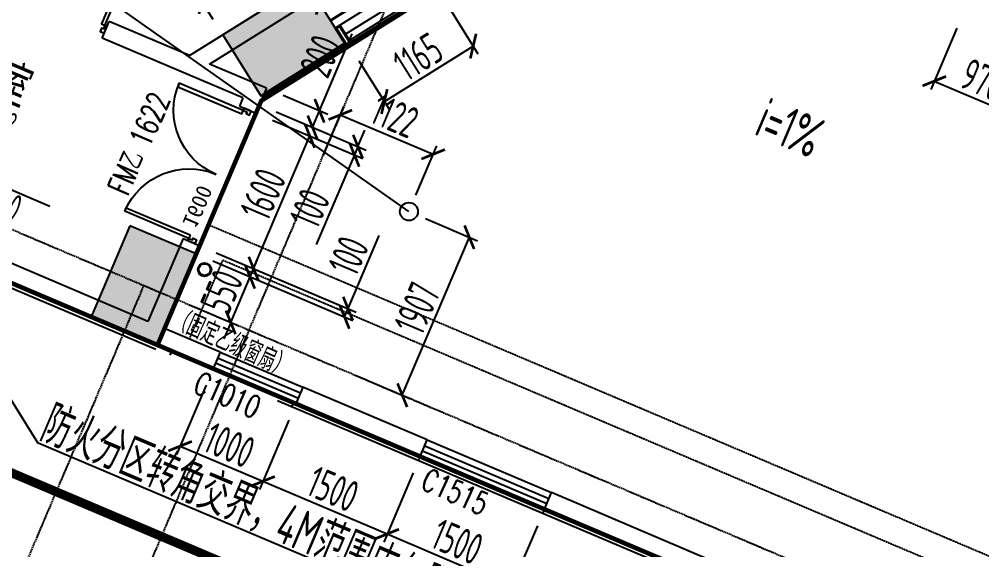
# Model space of a CAD drawing. Extents: x 11778731 to 12007717, y -6694179 to -6314888.
# Drawn here: x 11924109 to 11934805, y -6429381 to -6423484 of the extents above; entities that cross this region are included whole.
import ezdxf
from ezdxf.enums import TextEntityAlignment as Align
from ezdxf.xclip import XClip

# ---------------------------------------------------------------- set-up
doc = ezdxf.new("R2010")
doc.units = 0
doc.header["$LTSCALE"] = 10
doc.header["$MEASUREMENT"] = 0
doc.header["$XCLIPFRAME"] = 0
for name, pattern in [('A3-RG-axis-100$0$CENTER', [2, 1.25, -0.25, 0.25, -0.25]), ('A3-RI-5F$0$DASH', [0.35, 0.25, -0.1]), ('A3-RI-5F$0$DASHED2', [0.375, 0.25, -0.125]), ('A3-RM-5F$0$DASH', [0.35, 0.25, -0.1]), ('DASHED2', [0.375, 0.25, -0.125])]:
    doc.linetypes.add(name, pattern=pattern)
for name, color, linetype in [('A-CLOD', 200, 'Continuous'), ('A3-RB-5F-100$0$A-DIMS-100', 1, 'Continuous'), ('A3-RG-axis-100$0$A-GRID', 1, 'A3-RG-axis-100$0$CENTER'), ('A3-RI-5F$0$A-DETAILS', 11, 'Continuous'), ('A3-RI-5F$0$A-DOOR', 32, 'Continuous'), ('A3-RI-5F$0$A-FLOR', 2, 'Continuous'), ('A3-RI-5F$0$A-GLAZ', 140, 'Continuous'), ('A3-RI-5F$0$A-WALL', 7, 'Continuous'), ('A3-RI-5F$0$A-WALL-FINI', 95, 'Continuous'), ('A3-RM-5F$0$0P-1', 191, 'Continuous'), ('A3-RM-5F$0$0P-FE-FH-V', 141, 'Continuous'), ('A3-RS-1F$0$A-HATH-GRAY', 8, 'Continuous'), ('A3-RS-1F$0$A-WALL', 7, 'Continuous'), ('A3-SYMB-5F-100$0$A-SYMB', 4, 'Continuous'), ('A3-SYMB-5F-100$0$A-SYMB-AREA', 4, 'Continuous'), ('A3-SYMB-5F-100$0$A-SYMB-DOOR', 3, 'Continuous'), ('A3-SYMB-5F-100$0$A-SYMB-DOOR1', 3, 'Continuous'), ('A3-SYMB-5F-100$0$A-SYMB-DOOR2', 3, 'Continuous'), ('A3-SYMB-5F-100$0$A-SYMB-DOOR3', 3, 'Continuous'), ('A3-SYMB-5F-100$0$A-SYMB-NAME', 4, 'Continuous'), ('A3-SYMB-5F-100$0$A-SYMB-NAME-E', 4, 'Continuous')]:
    doc.layers.add(name, color=color, linetype=linetype)
doc.layers.add('A3-RI-5F$0$A-X-CHEK', color=6, linetype='A3-RI-5F$0$DASHED2', plot=False)
doc.styles.add('A3-RB-5F-100$0$XD2008', font='xd-hzs.shx', dxfattribs={"width": 0.7, "bigfont": 'xd-hztxt.shx'})
doc.styles.add('A3-RI-5F$0$Standard', font='')
doc.styles.add('A3-SYMB-5F-100$0$ECADI', font='hzs.shx', dxfattribs={"width": 0.7, "bigfont": 'hztxt.shx'})
doc.styles.add('A3-SYMB-5F-100$0$ECADI-TXT', font='simplex.shx', dxfattribs={"bigfont": 'hztxt.shx'})
doc.styles.add('A3-SYMB-5F-100$0$XD2008', font='hzs.shx', dxfattribs={"width": 0.7, "bigfont": 'hztxt.shx'})
doc.styles.get('A3-RI-5F$0$Standard').set_extended_font_data('SimSun')
doc.dimstyles.new('A3-RB-5F-100$0$XD100$0', dxfattribs={"dimscale": 100, "dimtxt": 3.5, "dimasz": 2, "dimexe": 1, "dimexo": 2, "dimgap": 0.5, "dimtad": 1, "dimdec": 0, "dimdsep": 46, "dimtxsty": 'A3-RB-5F-100$0$XD2008', "dimblk1": 'A3-RB-5F-100$0$_ARCHTICK', "dimblk2": 'A3-RB-5F-100$0$_ARCHTICK', "dimsah": 1, "dimcen": 2.5, "dimclrt": 4, "dimaunit": 1, "dimadec": 0, "dimazin": 0, "dimtfac": 1, "dimtdec": 0, "dimtix": 1, "dimtmove": 0, "dimatfit": 3, "dimfxl": 0, "dimtolj": 1, "dimtzin": 0, "dimarcsym": 0})

# ---------------------------------------------------------------- blocks, each defined once
blk = doc.blocks.new('A3-RI-5F$0$J-双扇门-1600')
for points in [[(-800, 0), (-773, 0), (-773, 43), (-752, 43), (-752, 85), (-800, 85)], [(-773, 0), (-773, -773), (-731, -773), (-731, 0)], [(773, 0), (773, -773), (731, -773), (731, 0)], [(800, 0), (773, 0), (773, 43), (752, 43), (752, 85), (800, 85)]]:
    blk.add_lwpolyline(points, close=True)
for centre, start, end in [((-773, 0), 270, 360), ((773, 0), 180, 270)]:
    blk.add_arc(centre, 773, start, end)
at = {"layer": 'Defpoints', "style": 'A3-RI-5F$0$Standard'}
blk.add_text('1600', height=175, dxfattribs=at).set_placement((-647, -136))
blk = doc.blocks.new('A3-RI-5F')
at = {"layer": 'A3-RI-5F$0$A-DETAILS'}
blk.add_line((11928647, -6423083), (11927735, -6423652), dxfattribs=at)
for points in [[(11927804, -6423762), (11927753, -6423794), (11927621, -6423582), (11927672, -6423550)], [(11927790, -6423759), (11927756, -6423780), (11927634, -6423585), (11927668, -6423564)]]:
    blk.add_lwpolyline(points, close=True, dxfattribs=at)
at = {"layer": 'A3-RI-5F$0$A-DOOR'}
blk.add_line((11926115, -6426001), (11926740, -6424528), dxfattribs=at)
at = {"layer": 'A3-RI-5F$0$A-FLOR', "linetype": 'A3-RI-5F$0$DASH', "const_width": 50}
for points in [[(11897637, -6393080), (11898125, -6393287), (11898323, -6393228), (11896986, -6418742), (11920412, -6428686), (11921780, -6425464), (11976706, -6448779), (11984755, -6429817), (11972559, -6424640), (11986356, -6392136)], [(11922332, -6425699), (11977075, -6448936), (11985124, -6429973), (11972927, -6424796), (11986781, -6392158)]]:
    blk.add_lwpolyline(points, dxfattribs=at)
blk.add_lwpolyline([(11925636, -6427129), (11926799, -6424390), (11928741, -6423177, -0.251872), (11934956, -6422627), (11962540, -6434347, -0.417072), (11966024, -6442980), (11965569, -6444052)], format="xyb", dxfattribs=at)
at = {"layer": 'A3-RI-5F$0$A-GLAZ'}
for p, q in [((11928689, -6423151), (11927778, -6423720)), ((11928702, -6423172), (11927791, -6423741)), ((11927740, -6423773), (11926816, -6424350)), ((11927727, -6423752), (11926833, -6424310)), ((11926341, -6427183), (11927261, -6427574)), ((11926290, -6427303), (11927211, -6427694)), ((11926314, -6427248), (11927234, -6427638)), ((11926263, -6427367), (11927183, -6427758)), ((11928642, -6428160), (11930023, -6428746)), ((11928591, -6428280), (11929972, -6428866)), ((11928615, -6428225), (11929996, -6428811)), ((11928564, -6428344), (11929945, -6428930))]:
    blk.add_line(p, q, dxfattribs=at)
at = {"layer": 'A3-RI-5F$0$A-WALL'}
for p, q in [((11926000, -6423888), (11935995, -6417642)), ((11926224, -6423983), (11931867, -6420458)), ((11925030, -6423694), (11925108, -6423510)), ((11926000, -6423888), (11925108, -6423510)), ((11926595, -6424358), (11925030, -6423694)), ((11926857, -6424252), (11926224, -6423983)), ((11926857, -6424252), (11926740, -6424528)), ((11926595, -6424358), (11926556, -6424450)), ((11926556, -6424450), (11926740, -6424528)), ((11926556, -6424450), (11926740, -6424528)), ((11925540, -6426843), (11921306, -6425046)), ((11921043, -6425152), (11926263, -6427367)), ((11925646, -6427106), (11921412, -6425308)), ((11925931, -6425923), (11925540, -6426843)), ((11925931, -6425923), (11926115, -6426001)), ((11926115, -6426001), (11925724, -6426921)), ((11926341, -6427183), (11925724, -6426921)), ((11926341, -6427183), (11926263, -6427367)), ((11927261, -6427574), (11927183, -6427758)), ((11928642, -6428160), (11927261, -6427574)), ((11928564, -6428344), (11927183, -6427758)), ((11928564, -6428344), (11928642, -6428160)), ((11929945, -6428930), (11930023, -6428746)), ((11932232, -6429684), (11930023, -6428746)), ((11932154, -6429868), (11929945, -6428930))]:
    blk.add_line(p, q, dxfattribs=at)
at = {"layer": 'A3-RI-5F$0$A-WALL-FINI'}
for p, q in [((11928634, -6422949), (11927621, -6423582)), ((11928766, -6423161), (11926799, -6424390)), ((11926673, -6424174), (11926666, -6424178)), ((11921024, -6425198), (11925626, -6427152)), ((11925802, -6427172), (11925783, -6427218)), ((11932134, -6429914), (11926980, -6427726)), ((11927156, -6427746), (11927136, -6427792)), ((11928564, -6428344), (11928544, -6428390)), ((11929945, -6428930), (11929925, -6428976))]:
    blk.add_line(p, q, dxfattribs=at)
at = {"layer": 'A3-RI-5F$0$A-X-CHEK', "const_width": 30}
blk.add_lwpolyline([(11927569, -6423498), (11934658, -6419068)], dxfattribs=at)
at = {"layer": 'A3-RI-5F$0$A-DOOR', "xscale": -1}
for p, rotation in [((11924349, -6423250), 157.0000000086003), ((11926296, -6425209), 247.000000002302)]:
    blk.add_blockref('A3-RI-5F$0$J-双扇门-1600', p, dxfattribs=dict(at, rotation=rotation))
blk = doc.blocks.new('A3-RG-axis-100')
at = {"layer": 'A3-RG-axis-100$0$A-GRID'}
for p, q in [((11932913.4, -6412211.1), (11914822.5, -6454830.7)), ((11906272, -6418284.3), (11985933, -6452098.3)), ((11925492.7, -6426442.9), (11922757.6, -6432886.5))]:
    blk.add_line(p, q, dxfattribs=at)
for radius, start, end in [(294300, 57.267208, 69.150423), (288800, 57.079997, 69.144838)]:
    blk.add_arc((11778730.7, -6694178.7), radius, start, end, dxfattribs=at)
blk = doc.blocks.new('A3-SYMB-5F-100$0$ECADI-TAG-ROOM')
at = {"layer": 'A3-SYMB-5F-100$0$A-SYMB-AREA', "style": 'A3-SYMB-5F-100$0$ECADI', "width": 0.7}
blk.add_attdef('340M2', text='', height=2.5, dxfattribs=at).set_placement((7.17, -1.75), align=Align.MIDDLE_LEFT)
at = {"layer": 'A3-SYMB-5F-100$0$A-SYMB-NAME', "style": 'A3-SYMB-5F-100$0$ECADI', "width": 0.7}
blk.add_attdef('CHINESENAME', (-5.13, 0.09), '', height=4.5, dxfattribs=at)
at = {"layer": 'A3-SYMB-5F-100$0$A-SYMB-NAME-E', "style": 'A3-SYMB-5F-100$0$ECADI', "width": 0.7}
for tag, p in [('ENGLISHHIGH', (-5.13, 8.04)), ('ENGLISHLOW', (-5.13, 4.84))]:
    blk.add_attdef(tag, p, '', height=2.5, dxfattribs=at)
blk = doc.blocks.new('A3-SYMB-5F-100$0$ECADI-TAG-DOOR')
at = {"layer": 'A3-SYMB-5F-100$0$A-SYMB-DOOR', "style": 'A3-SYMB-5F-100$0$ECADI-TXT', "width": 0.7}
for tag, p in [('门窗主编号1', (-6.41, 7.26)), ('门窗主编号2', (2.08, 7.26))]:
    blk.add_attdef(tag, p, '', height=2.5, dxfattribs=at)
at = {"layer": 'A3-SYMB-5F-100$0$A-SYMB-DOOR', "style": 'A3-SYMB-5F-100$0$ECADI-TXT', "width": 0.7, "flags": 1}
for tag, p in [('洞口尺寸(宽X高)', (-6.42, 1.62)), ('备注', (-6.39, -1.21))]:
    blk.add_attdef(tag, p, '', height=2.5, dxfattribs=at)
at = {"layer": 'A3-SYMB-5F-100$0$A-SYMB-DOOR1', "style": 'A3-SYMB-5F-100$0$ECADI-TXT', "width": 0.7}
blk.add_attdef('门窗辅编号1', (-6.41, 4.41), '', height=2.5, dxfattribs=at)
at = {"layer": 'A3-SYMB-5F-100$0$A-SYMB-DOOR2', "style": 'A3-SYMB-5F-100$0$ECADI-TXT', "width": 0.7}
blk.add_attdef('门窗辅编号2', (-2.86, 4.41), '', height=2.5, dxfattribs=at)
at = {"layer": 'A3-SYMB-5F-100$0$A-SYMB-DOOR3', "style": 'A3-SYMB-5F-100$0$ECADI-TXT', "width": 0.7}
blk.add_attdef('门窗辅编号3', (2.32, 4.41), '', height=2.5, dxfattribs=at)
blk = doc.blocks.new('A3-SYMB-5F-100$0$ECADI-TAG-HGHT（国标）')
at = {"layer": '', "color": 1}
blk.add_line((-2.12, 2.12), (11.77, 2.12), dxfattribs=at)
at = {"color": 1, "const_width": 0.5}
blk.add_lwpolyline([(-2.12, 2.12), (0, 0), (2.12, 2.12)], dxfattribs=at)
at = {"color": 1}
blk.add_point((-1.48, 4.6), dxfattribs=at)
at = {"style": 'A3-SYMB-5F-100$0$XD2008', "width": 0.7}
blk.add_attdef('FL', text='', height=3, dxfattribs=at).set_placement((-2.69, 2.97), align=Align.RIGHT)
for tag, p in [('F.F.L.', (2.28, 2.97)), ('T.O.S.', (2.28, -1.1))]:
    blk.add_attdef(tag, p, '', height=3, dxfattribs=at)
blk = doc.blocks.new('A3-SYMB-5F-100')
at = {"layer": 'A3-SYMB-5F-100$0$A-SYMB'}
blk.add_lwpolyline([(11932607, -6424941, 0, 0, 0), (11931918, -6426566, 80, 0, 0), (11931800, -6426842, 0, 0, 0)], format="xyseb", dxfattribs=at)
blk.add_lwpolyline([(11922963, -6426021), (11924311, -6428188), (11931398, -6431196)], dxfattribs=at)
ref = blk.add_blockref('A3-SYMB-5F-100$0$ECADI-TAG-ROOM', (11924008, -6424453), dxfattribs=dict(at, xscale=99.99999999989046, yscale=100.0000000001164, rotation=337))
ref.add_attrib('CHINESENAME', '前室', (11923540, -6424245), dxfattribs={"height": 450, "rotation": 337, "style": 'A3-SYMB-5F-100$0$ECADI', "width": 0.7})
ref.add_attrib('340M2', '11.3M2', dxfattribs={"height": 250, "rotation": 337, "style": 'A3-SYMB-5F-100$0$ECADI', "width": 0.7}).set_placement((11923557, -6424451), align=Align.MIDDLE_LEFT)
ref = blk.add_blockref('A3-SYMB-5F-100$0$ECADI-TAG-ROOM', (11932728, -6424969), dxfattribs=dict(at, xscale=99.99999999989046, yscale=100.0000000001164, rotation=337))
ref.add_attrib('CHINESENAME', 'i=1%', (11932260, -6424760), dxfattribs={"height": 450, "rotation": 337, "style": 'A3-SYMB-5F-100$0$ECADI', "width": 0.7})
ref = blk.add_blockref('A3-SYMB-5F-100$0$ECADI-TAG-HGHT（国标）', (11923282, -6425296), dxfattribs=dict(at, xscale=99.99999999999999, yscale=99.99999999999999, zscale=99.99999999999997, rotation=337))
ref.add_attrib('F.F.L.', '18.950', (11923247, -6424959), dxfattribs={"layer": '0', "height": 300, "rotation": 337, "style": 'A3-SYMB-5F-100$0$XD2008', "width": 0.7})
ref.add_attrib('T.O.S.', '18.900', (11923449, -6425487), dxfattribs={"layer": '0', "height": 300, "rotation": 337, "style": 'A3-SYMB-5F-100$0$XD2008', "width": 0.7})
ref = blk.add_blockref('A3-SYMB-5F-100$0$ECADI-TAG-ROOM', (11925512, -6428655), dxfattribs=dict(at, xscale=99.99999999989049, yscale=100.0000000001164, rotation=336.9999999998162))
ref.add_attrib('CHINESENAME', '防火分区转角交界，4M范围内仅限设固定乙级防火窗扇', (11924311, -6428159), dxfattribs={"height": 450, "rotation": 337, "style": 'A3-SYMB-5F-100$0$ECADI', "width": 0.7})
at = {"layer": 'A3-SYMB-5F-100$0$A-SYMB-DOOR'}
ref = blk.add_blockref('A3-SYMB-5F-100$0$ECADI-TAG-DOOR', (11926269, -6425092, -333), dxfattribs=dict(at, xscale=99.99999999997299, yscale=100.0000000000001, zscale=100, rotation=66.3725848351904))
ref.add_attrib('门窗主编号1', 'FM乙', dxfattribs={"height": 250, "rotation": 66.3726, "style": 'A3-SYMB-5F-100$0$ECADI-TXT', "width": 0.7}).set_placement((11925510, -6425011, -333), align=Align.RIGHT)
ref.add_attrib('门窗主编号2', '1622', (11925553, -6424922), dxfattribs={"height": 250, "rotation": 66.3726, "style": 'A3-SYMB-5F-100$0$ECADI-TXT', "width": 0.7})
ref = blk.add_blockref('A3-SYMB-5F-100$0$ECADI-TAG-DOOR', (11926974, -6428237, -333), dxfattribs=dict(at, xscale=99.99999999997296, yscale=100, zscale=100, rotation=335.9912224375169))
ref.add_attrib('门窗主编号1', '（固定乙级窗扇）', dxfattribs={"height": 250, "rotation": 335.9912, "style": 'A3-SYMB-5F-100$0$ECADI-TXT', "width": 0.7}).set_placement((11927060, -6427478, -333), align=Align.RIGHT)
ref = blk.add_blockref('A3-SYMB-5F-100$0$ECADI-TAG-DOOR', (11926631, -6428689, -333), dxfattribs=dict(at, xscale=99.99999999997296, yscale=100, zscale=100, rotation=335.9912224375169))
ref.add_attrib('门窗主编号1', 'C1010', dxfattribs={"height": 250, "rotation": 335.9912, "style": 'A3-SYMB-5F-100$0$ECADI-TXT', "width": 0.7}).set_placement((11926718, -6427930, -333), align=Align.RIGHT)
ref = blk.add_blockref('A3-SYMB-5F-100$0$ECADI-TAG-DOOR', (11929163, -6429763, -333), dxfattribs=dict(at, xscale=99.99999999997296, yscale=100, zscale=100, rotation=335.9912224375169))
ref.add_attrib('门窗主编号1', 'C1515', dxfattribs={"height": 250, "rotation": 335.9912, "style": 'A3-SYMB-5F-100$0$ECADI-TXT', "width": 0.7}).set_placement((11929249, -6429004, -333), align=Align.RIGHT)
blk = doc.blocks.new('A3-RS-1F')
at = {"layer": 'A3-RS-1F$0$A-HATH-GRAY'}
for points in [[(11926370, -6423656), (11926794, -6424335), (11927727, -6423752), (11927303, -6423073)], [(11925339, -6425780), (11924910, -6426793), (11925646, -6427105), (11926076, -6426093)]]:
    blk.add_hatch(color=256, dxfattribs=at).paths.add_polyline_path(points)
at = {"layer": 'A3-RS-1F$0$A-WALL'}
blk.add_lwpolyline([(11925339, -6425780), (11924910, -6426793), (11925646, -6427105), (11926076, -6426093)], close=True, dxfattribs=at)
blk.add_3dface([(11926370, -6423656), (11926794, -6424335), (11927727, -6423752), (11927303, -6423073)], dxfattribs=at)
blk = doc.blocks.new('A3-RB-5F-100$0$_ARCHTICK')
at = {"color": 0, "linetype": 'ByBlock', "const_width": 0.15}
blk.add_lwpolyline([(-0.5, -0.5), (0.5, 0.5)], dxfattribs=at)
blk = doc.blocks.new('*D439')
at = {"layer": 'A3-RB-5F-100$0$A-DIMS-100', "color": 0, "lineweight": -2}
for p, q in [((11926917, -6423079), (11926739, -6422794)), ((11926792, -6422879), (11926139, -6423287)), ((11926264, -6423487), (11926086, -6423202))]:
    blk.add_line(p, q, dxfattribs=at)
at = {"layer": 'Defpoints', "color": 0}
for p in [(11927023, -6423248), (11926139, -6423287), (11926370, -6423656)]:
    blk.add_point(p, dxfattribs=at)
at = {"layer": 'A3-RB-5F-100$0$A-DIMS-100', "color": 0, "lineweight": -2, "xscale": 200, "yscale": 200, "zscale": 200}
for p, rotation in [((11926792, -6422879), 31.99999999994817), ((11926139, -6423287), 211.9999999999482)]:
    blk.add_blockref('A3-RB-5F-100$0$_ARCHTICK', p, dxfattribs=dict(at, rotation=rotation))
at = {"layer": 'A3-RB-5F-100$0$A-DIMS-100', "color": 4, "insert": (11926347, -6422892), "char_height": 350, "attachment_point": 5, "rotation": 32, "style": 'A3-RB-5F-100$0$XD2008'}
blk.add_mtext('\\A1;770', dxfattribs=at)
blk = doc.blocks.new('*D441')
at = {"layer": 'A3-RB-5F-100$0$A-DIMS-100', "color": 0, "lineweight": -2}
for p, q in [((11923714, -6422700), (11923830, -6422427)), ((11923791, -6422519), (11925263, -6423144)), ((11925186, -6423325), (11925302, -6423052))]:
    blk.add_line(p, q, dxfattribs=at)
at = {"layer": 'Defpoints', "color": 0}
for p in [(11923635, -6422884), (11925263, -6423144), (11925108, -6423510)]:
    blk.add_point(p, dxfattribs=at)
at = {"layer": 'A3-RB-5F-100$0$A-DIMS-100', "color": 0, "lineweight": -2, "xscale": 200, "yscale": 200, "zscale": 200}
for p, rotation in [((11923791, -6422519), 156.9999999998409), ((11925263, -6423144), 336.9999999998409)]:
    blk.add_blockref('A3-RB-5F-100$0$_ARCHTICK', p, dxfattribs=dict(at, rotation=rotation))
at = {"layer": 'A3-RB-5F-100$0$A-DIMS-100', "color": 4, "insert": (11924615, -6422625), "char_height": 350, "attachment_point": 5, "rotation": 337, "style": 'A3-RB-5F-100$0$XD2008'}
blk.add_mtext('\\A1;1600', dxfattribs=at)
blk = doc.blocks.new('*D445')
at = {"layer": 'A3-RB-5F-100$0$A-DIMS-100', "color": 0, "lineweight": -2}
for p in [(11921402, -6420664), (11928439, -6425622)]:
    blk.add_line(p, (11922717, -6421590), dxfattribs=at)
at = {"layer": 'Defpoints', "color": 0}
for p in [(11922717, -6421590), (11928439, -6425622)]:
    blk.add_point(p, dxfattribs=at)
at = {"layer": 'A3-RB-5F-100$0$A-DIMS-100', "color": 0, "lineweight": -2, "xscale": 200, "yscale": 200, "zscale": 200, "rotation": 324.830999471613}
blk.add_blockref('A3-RB-5F-100$0$_ARCHTICK', (11922717, -6421590), dxfattribs=at)
at = {"layer": 'A3-RB-5F-100$0$A-DIMS-100', "color": 4, "insert": (11922026, -6420828), "char_height": 350, "attachment_point": 5, "rotation": 324.831, "style": 'A3-RB-5F-100$0$XD2008'}
blk.add_mtext('\\A1;R7000', dxfattribs=at)
blk = doc.blocks.new('*D447')
at = {"layer": 'A3-RB-5F-100$0$A-DIMS-100', "color": 0, "lineweight": -2}
for p, q in [((11928623, -6425700), (11929203, -6425946)), ((11928366, -6427663), (11929111, -6425907)), ((11927878, -6427456), (11928458, -6427702))]:
    blk.add_line(p, q, dxfattribs=at)
at = {"layer": 'Defpoints', "color": 0}
for p in [(11928439, -6425622), (11929111, -6425907), (11927694, -6427377)]:
    blk.add_point(p, dxfattribs=at)
at = {"layer": 'A3-RB-5F-100$0$A-DIMS-100', "color": 0, "lineweight": -2, "xscale": 200, "yscale": 200, "zscale": 200}
for p, rotation in [((11929111, -6425907), 66.99999999984617), ((11928366, -6427663), 246.9999999998462)]:
    blk.add_blockref('A3-RB-5F-100$0$_ARCHTICK', p, dxfattribs=dict(at, rotation=rotation))
at = {"layer": 'A3-RB-5F-100$0$A-DIMS-100', "color": 4, "insert": (11928531, -6426697), "char_height": 350, "attachment_point": 5, "rotation": 67, "style": 'A3-RB-5F-100$0$XD2008'}
blk.add_mtext('\\A1;1907', dxfattribs=at)
blk = doc.blocks.new('*D448')
at = {"layer": 'A3-RB-5F-100$0$A-DIMS-100', "color": 0, "lineweight": -2}
for p, q in [((11927485, -6425000), (11927716, -6424455)), ((11927677, -6424547), (11928709, -6424985)), ((11928517, -6425438), (11928748, -6424893))]:
    blk.add_line(p, q, dxfattribs=at)
at = {"layer": 'Defpoints', "color": 0}
for p in [(11928709, -6424985), (11927407, -6425184), (11928439, -6425622)]:
    blk.add_point(p, dxfattribs=at)
at = {"layer": 'A3-RB-5F-100$0$A-DIMS-100', "color": 0, "lineweight": -2, "xscale": 200, "yscale": 200, "zscale": 200}
for p, rotation in [((11927677, -6424547), 156.9999981292177), ((11928709, -6424985), 336.9999981292177)]:
    blk.add_blockref('A3-RB-5F-100$0$_ARCHTICK', p, dxfattribs=dict(at, rotation=rotation))
at = {"layer": 'A3-RB-5F-100$0$A-DIMS-100', "color": 4, "insert": (11928281, -6424559), "char_height": 350, "attachment_point": 5, "rotation": 337, "style": 'A3-RB-5F-100$0$XD2008'}
blk.add_mtext('\\A1;1122', dxfattribs=at)
blk = doc.blocks.new('*D459')
at = {"layer": 'A3-RB-5F-100$0$A-DIMS-100', "color": 0, "lineweight": -2}
for p, q in [((11926674, -6426347), (11926752, -6426163)), ((11926260, -6426171), (11926766, -6426386)), ((11926459, -6426853), (11926674, -6426347)), ((11926045, -6426677), (11926551, -6426892)), ((11926459, -6426853), (11926381, -6427037))]:
    blk.add_line(p, q, dxfattribs=at)
at = {"layer": 'Defpoints', "color": 0}
for p in [(11926076, -6426093), (11926674, -6426347), (11925861, -6426599)]:
    blk.add_point(p, dxfattribs=at)
at = {"layer": 'A3-RB-5F-100$0$A-DIMS-100', "color": 0, "lineweight": -2, "xscale": 200, "yscale": 200, "zscale": 200}
for p, rotation in [((11926674, -6426347), 246.9999999998659), ((11926459, -6426853), 66.99999999986595)]:
    blk.add_blockref('A3-RB-5F-100$0$_ARCHTICK', p, dxfattribs=dict(at, rotation=rotation))
at = {"layer": 'A3-RB-5F-100$0$A-DIMS-100', "color": 4, "insert": (11926359, -6426512), "char_height": 350, "attachment_point": 5, "rotation": 67, "style": 'A3-RB-5F-100$0$XD2008'}
blk.add_mtext('\\A1;550', dxfattribs=at)
blk = doc.blocks.new('*D460')
at = {"layer": 'A3-RB-5F-100$0$A-DIMS-100', "color": 0, "lineweight": -2}
for p, q in [((11927763, -6426700), (11928108, -6425887)), ((11926299, -6426079), (11927855, -6426740)), ((11926260, -6426171), (11927816, -6426832)), ((11927724, -6426793), (11927763, -6426700))]:
    blk.add_line(p, q, dxfattribs=at)
at = {"layer": 'Defpoints', "color": 0}
for p in [(11926115, -6426001), (11926076, -6426093), (11927763, -6426700)]:
    blk.add_point(p, dxfattribs=at)
at = {"layer": 'A3-RB-5F-100$0$A-DIMS-100', "color": 0, "lineweight": -2, "xscale": 200, "yscale": 200, "zscale": 200}
for p, rotation in [((11927763, -6426700), 67.00000000013385), ((11927724, -6426793), 247.0000000001339)]:
    blk.add_blockref('A3-RB-5F-100$0$_ARCHTICK', p, dxfattribs=dict(at, rotation=rotation))
at = {"layer": 'A3-RB-5F-100$0$A-DIMS-100', "color": 4, "insert": (11927768, -6426114), "char_height": 350, "attachment_point": 5, "rotation": 67, "style": 'A3-RB-5F-100$0$XD2008'}
blk.add_mtext('\\A1;100', dxfattribs=at)
blk = doc.blocks.new('*D461')
at = {"layer": 'A3-RB-5F-100$0$A-DIMS-100', "color": 0, "lineweight": -2}
for p, q in [((11926924, -6424606), (11927430, -6424821)), ((11926713, -6426255), (11927338, -6424782)), ((11926299, -6426079), (11926805, -6426294))]:
    blk.add_line(p, q, dxfattribs=at)
at = {"layer": 'Defpoints', "color": 0}
for p in [(11926740, -6424528), (11927338, -6424782), (11926115, -6426001)]:
    blk.add_point(p, dxfattribs=at)
at = {"layer": 'A3-RB-5F-100$0$A-DIMS-100', "color": 0, "lineweight": -2, "xscale": 200, "yscale": 200, "zscale": 200}
for p, rotation in [((11927338, -6424782), 66.99999999985855), ((11926713, -6426255), 246.9999999998585)]:
    blk.add_blockref('A3-RB-5F-100$0$_ARCHTICK', p, dxfattribs=dict(at, rotation=rotation))
at = {"layer": 'A3-RB-5F-100$0$A-DIMS-100', "color": 4, "insert": (11926818, -6425430), "char_height": 350, "attachment_point": 5, "rotation": 67, "style": 'A3-RB-5F-100$0$XD2008'}
blk.add_mtext('\\A1;1600', dxfattribs=at)
blk = doc.blocks.new('*D462')
at = {"layer": 'A3-RB-5F-100$0$A-DIMS-100', "color": 0, "lineweight": -2}
for p, q in [((11926963, -6424514), (11927965, -6424939)), ((11926924, -6424606), (11927926, -6425031)), ((11927873, -6424900), (11927951, -6424716)), ((11927834, -6424992), (11927410, -6425989)), ((11927873, -6424900), (11927834, -6424992))]:
    blk.add_line(p, q, dxfattribs=at)
at = {"layer": 'Defpoints', "color": 0}
for p in [(11926779, -6424436), (11926740, -6424528), (11927873, -6424900)]:
    blk.add_point(p, dxfattribs=at)
at = {"layer": 'A3-RB-5F-100$0$A-DIMS-100', "color": 0, "lineweight": -2, "xscale": 200, "yscale": 200, "zscale": 200}
for p, rotation in [((11927873, -6424900), 247.0000000001226), ((11927834, -6424992), 67.00000000012255)]:
    blk.add_blockref('A3-RB-5F-100$0$_ARCHTICK', p, dxfattribs=dict(at, rotation=rotation))
at = {"layer": 'A3-RB-5F-100$0$A-DIMS-100', "color": 4, "insert": (11927337, -6425587), "char_height": 350, "attachment_point": 5, "rotation": 67, "style": 'A3-RB-5F-100$0$XD2008'}
blk.add_mtext('\\A1;100', dxfattribs=at)
blk = doc.blocks.new('*D463')
at = {"layer": 'A3-RB-5F-100$0$A-DIMS-100', "color": 0, "lineweight": -2}
for p, q in [((11927446, -6424502), (11927809, -6423646)), ((11927041, -6424330), (11927538, -6424541)), ((11926963, -6424514), (11927460, -6424725)), ((11927368, -6424686), (11927446, -6424502))]:
    blk.add_line(p, q, dxfattribs=at)
at = {"layer": 'Defpoints', "color": 0}
for p in [(11926857, -6424252), (11926779, -6424436), (11927446, -6424502)]:
    blk.add_point(p, dxfattribs=at)
at = {"layer": 'A3-RB-5F-100$0$A-DIMS-100', "color": 0, "lineweight": -2, "xscale": 200, "yscale": 200, "zscale": 200}
for p, rotation in [((11927446, -6424502), 66.99999999974128), ((11927368, -6424686), 246.9999999997413)]:
    blk.add_blockref('A3-RB-5F-100$0$_ARCHTICK', p, dxfattribs=dict(at, rotation=rotation))
at = {"layer": 'A3-RB-5F-100$0$A-DIMS-100', "color": 4, "insert": (11927460, -6423894), "char_height": 350, "attachment_point": 5, "rotation": 67, "style": 'A3-RB-5F-100$0$XD2008'}
blk.add_mtext('\\A1;200', dxfattribs=at)
blk = doc.blocks.new('*D609')
at = {"layer": 'A3-RB-5F-100$0$A-DIMS-100', "color": 0, "lineweight": -2}
for p, q in [((11934528, -6423584), (11934239, -6424264)), ((11935421, -6423963), (11935132, -6424643)), ((11934278, -6424172), (11935171, -6424551))]:
    blk.add_line(p, q, dxfattribs=at)
at = {"layer": 'Defpoints', "color": 0}
for p in [(11934606, -6423400), (11935499, -6423779), (11935171, -6424551)]:
    blk.add_point(p, dxfattribs=at)
at = {"layer": 'A3-RB-5F-100$0$A-DIMS-100', "color": 0, "lineweight": -2, "xscale": 200, "yscale": 200, "zscale": 200}
for p, rotation in [((11934278, -6424172), 157.0000042172073), ((11935171, -6424551), 337.0000042172073)]:
    blk.add_blockref('A3-RB-5F-100$0$_ARCHTICK', p, dxfattribs=dict(at, rotation=rotation))
at = {"layer": 'A3-RB-5F-100$0$A-DIMS-100', "color": 4, "insert": (11934813, -6424155), "char_height": 350, "attachment_point": 5, "rotation": 337, "style": 'A3-RB-5F-100$0$XD2008'}
blk.add_mtext('\\A1;970', dxfattribs=at)
blk = doc.blocks.new('*D744')
at = {"layer": 'A3-RB-5F-100$0$A-DIMS-100', "color": 0, "lineweight": -2}
for p, q in [((11926185, -6427550), (11925858, -6428321)), ((11927106, -6427941), (11926779, -6428711)), ((11925897, -6428229), (11926818, -6428619))]:
    blk.add_line(p, q, dxfattribs=at)
at = {"layer": 'Defpoints', "color": 0}
for p in [(11926263, -6427366), (11927184, -6427757), (11926818, -6428619)]:
    blk.add_point(p, dxfattribs=at)
at = {"layer": 'A3-RB-5F-100$0$A-DIMS-100', "color": 0, "lineweight": -2, "xscale": 200, "yscale": 200, "zscale": 200}
for p, rotation in [((11925897, -6428229), 156.9986581893381), ((11926818, -6428619), 336.9986581893381)]:
    blk.add_blockref('A3-RB-5F-100$0$_ARCHTICK', p, dxfattribs=dict(at, rotation=rotation))
at = {"layer": 'A3-RB-5F-100$0$A-DIMS-100', "color": 4, "insert": (11926445, -6428217), "char_height": 350, "attachment_point": 5, "rotation": 336.9987, "style": 'A3-RB-5F-100$0$XD2008'}
blk.add_mtext('\\A1;1000', dxfattribs=at)
blk = doc.blocks.new('*D745')
at = {"layer": 'A3-RB-5F-100$0$A-DIMS-100', "color": 0, "lineweight": -2}
for p, q in [((11927106, -6427941), (11926779, -6428711)), ((11926818, -6428619), (11928198, -6429205)), ((11928486, -6428527), (11928159, -6429298))]:
    blk.add_line(p, q, dxfattribs=at)
at = {"layer": 'Defpoints', "color": 0}
for p in [(11927184, -6427757), (11928564, -6428343), (11928198, -6429205)]:
    blk.add_point(p, dxfattribs=at)
at = {"layer": 'A3-RB-5F-100$0$A-DIMS-100', "color": 0, "lineweight": -2, "xscale": 200, "yscale": 200, "zscale": 200}
for p, rotation in [((11926818, -6428619), 156.998658189325), ((11928198, -6429205), 336.9986581893249)]:
    blk.add_blockref('A3-RB-5F-100$0$_ARCHTICK', p, dxfattribs=dict(at, rotation=rotation))
at = {"layer": 'A3-RB-5F-100$0$A-DIMS-100', "color": 4, "insert": (11927596, -6428705), "char_height": 350, "attachment_point": 5, "rotation": 336.9987, "style": 'A3-RB-5F-100$0$XD2008'}
blk.add_mtext('\\A1;1500', dxfattribs=at)
blk = doc.blocks.new('*D746')
at = {"layer": 'A3-RB-5F-100$0$A-DIMS-100', "color": 0, "lineweight": -2}
for p, q in [((11928486, -6428527), (11928159, -6429298)), ((11929867, -6429113), (11929540, -6429884)), ((11928198, -6429205), (11929579, -6429792))]:
    blk.add_line(p, q, dxfattribs=at)
at = {"layer": 'Defpoints', "color": 0}
for p in [(11928564, -6428343), (11929945, -6428929), (11929579, -6429792)]:
    blk.add_point(p, dxfattribs=at)
at = {"layer": 'A3-RB-5F-100$0$A-DIMS-100', "color": 0, "lineweight": -2, "xscale": 200, "yscale": 200, "zscale": 200}
for p, rotation in [((11928198, -6429205), 156.9986581893699), ((11929579, -6429792), 336.9986581893698)]:
    blk.add_blockref('A3-RB-5F-100$0$_ARCHTICK', p, dxfattribs=dict(at, rotation=rotation))
at = {"layer": 'A3-RB-5F-100$0$A-DIMS-100', "color": 4, "insert": (11928977, -6429291), "char_height": 350, "attachment_point": 5, "rotation": 336.9987, "style": 'A3-RB-5F-100$0$XD2008'}
blk.add_mtext('\\A1;1500', dxfattribs=at)
blk = doc.blocks.new('*D747')
at = {"layer": 'A3-RB-5F-100$0$A-DIMS-100', "color": 0, "lineweight": -2}
for p, q in [((11929867, -6429113), (11929540, -6429884)), ((11929579, -6429792), (11931788, -6430729)), ((11932076, -6430051), (11931749, -6430821))]:
    blk.add_line(p, q, dxfattribs=at)
at = {"layer": 'Defpoints', "color": 0}
for p in [(11929945, -6428929), (11932154, -6429867), (11931788, -6430729)]:
    blk.add_point(p, dxfattribs=at)
at = {"layer": 'A3-RB-5F-100$0$A-DIMS-100', "color": 0, "lineweight": -2, "xscale": 200, "yscale": 200, "zscale": 200}
for p, rotation in [((11929579, -6429792), 156.9986581893295), ((11931788, -6430729), 336.9986581893294)]:
    blk.add_blockref('A3-RB-5F-100$0$_ARCHTICK', p, dxfattribs=dict(at, rotation=rotation))
at = {"layer": 'A3-RB-5F-100$0$A-DIMS-100', "color": 4, "insert": (11930772, -6430053), "char_height": 350, "attachment_point": 5, "rotation": 336.9987, "style": 'A3-RB-5F-100$0$XD2008'}
blk.add_mtext('\\A1;2400', dxfattribs=at)
blk = doc.blocks.new('*D799')
at = {"layer": 'A3-RB-5F-100$0$A-DIMS-100', "color": 0, "lineweight": -2}
for p, q in [((11928872, -6423331), (11929207, -6423867)), ((11928167, -6424399), (11929154, -6423783)), ((11927884, -6423948), (11928219, -6424484))]:
    blk.add_line(p, q, dxfattribs=at)
at = {"layer": 'Defpoints', "color": 0}
for p in [(11928766, -6423161), (11927779, -6423778), (11929154, -6423783)]:
    blk.add_point(p, dxfattribs=at)
at = {"layer": 'A3-RB-5F-100$0$A-DIMS-100', "color": 0, "lineweight": -2, "xscale": 200, "yscale": 200, "zscale": 200}
for p, rotation in [((11929154, -6423783), 31.98121569700593), ((11928167, -6424399), 211.9812156970059)]:
    blk.add_blockref('A3-RB-5F-100$0$_ARCHTICK', p, dxfattribs=dict(at, rotation=rotation))
at = {"layer": 'A3-RB-5F-100$0$A-DIMS-100', "color": 4, "insert": (11928541, -6423900), "char_height": 350, "attachment_point": 5, "rotation": 31.9812, "style": 'A3-RB-5F-100$0$XD2008'}
blk.add_mtext('\\A1;1165', dxfattribs=at)
blk = doc.blocks.new('*D801')
at = {"layer": 'A3-RB-5F-100$0$A-DIMS-100', "color": 0, "lineweight": -2}
for p, q in [((11928524, -6422782), (11928399, -6422581)), ((11927442, -6423296), (11928452, -6422666)), ((11927515, -6423412), (11927389, -6423211))]:
    blk.add_line(p, q, dxfattribs=at)
at = {"layer": 'Defpoints', "color": 0}
for p in [(11928452, -6422666), (11928630, -6422952), (11927621, -6423582)]:
    blk.add_point(p, dxfattribs=at)
at = {"layer": 'A3-RB-5F-100$0$A-DIMS-100', "color": 0, "lineweight": -2, "xscale": 200, "yscale": 200, "zscale": 200}
for p, rotation in [((11928452, -6422666), 31.97877990007125), ((11927442, -6423296), 211.9787799000713)]:
    blk.add_blockref('A3-RB-5F-100$0$_ARCHTICK', p, dxfattribs=dict(at, rotation=rotation))
at = {"layer": 'A3-RB-5F-100$0$A-DIMS-100', "color": 4, "insert": (11927828, -6422790), "char_height": 350, "attachment_point": 5, "rotation": 31.9788, "style": 'A3-RB-5F-100$0$XD2008'}
blk.add_mtext('\\A1;1190', dxfattribs=at)
blk = doc.blocks.new('A3-RM-5F$0$DFA')
at = {"layer": 'A3-RM-5F$0$0P-FE-FH-V'}
for radius in [75, 65]:
    blk.add_circle((0, 0), radius, dxfattribs=at)
blk = doc.blocks.new('A3-RM-5F')
at = {"layer": 'A3-RM-5F$0$0P-1', "linetype": 'A3-RM-5F$0$DASH'}
for p, q in [((11925724, -6426921), (11926213, -6425771)), ((11966135, -6442717), (11926213, -6425771)), ((11926000, -6427039), (11926371, -6426164)), ((11965742, -6442876), (11926371, -6426164))]:
    blk.add_line(p, q, dxfattribs=at)
at = {"layer": 'A3-RM-5F$0$0P-FE-FH-V'}
blk.add_blockref('A3-RM-5F$0$DFA', (11926169, -6426267), dxfattribs=at)
blk = doc.blocks.new('A3-RB-5F-100')
at = {"layer": 'A3-RB-5F-100$0$A-DIMS-100'}
blk.add_circle((11928439.1, -6425622.3), 100, dxfattribs=at)
dim = blk.add_radius_dim(center=(11928439.1, -6425622.3), mpoint=(11922716.9, -6421590.3), dimstyle='A3-RB-5F-100$0$XD100$0', dxfattribs=at)
dim.commit()
dim.dimension.update_dxf_attribs({"geometry": '*D445', "text_midpoint": (11922025.6, -6420828)})
dim = blk.add_linear_dim(base=(11925263.3, -6423144.3), p1=(11923635.5, -6422884.4), p2=(11925108.3, -6423509.6), angle=337, text='1600', dimstyle='A3-RB-5F-100$0$XD100$0', dxfattribs=at)
dim.commit()
dim.dimension.update_dxf_attribs({"geometry": '*D441', "text_midpoint": (11924526.9, -6422831.8), "dimtype": 129})
for p1, p2, distance, picture, middle in [((11927620.7, -6423581.9), (11928629.8, -6422951.9), 336.7, '*D801', (11927827.8, -6422790.4)), ((11927778.6, -6423778.1), (11928766.5, -6423161.2), -732.5, '*D799', (11928541.3, -6423900.1)), ((11934606.1, -6423400.1), (11935499, -6423779.1), -839, '*D609', (11934812.7, -6424154.8)), ((11927406.7, -6425184.1), (11928439.1, -6425622.3), 691.8, '*D448', (11928281.1, -6424559.3)), ((11926114.8, -6426000.9), (11926740, -6424528.1), -649.5, '*D461', (11926818.2, -6425430.4)), ((11927694.1, -6427377.4), (11928439.1, -6425622.3), -729.8, '*D447', (11928531.2, -6426697)), ((11925860.8, -6426599.2), (11926075.7, -6426092.9), -649.5, '*D459', (11926359.1, -6426511.9)), ((11926263.2, -6427366.2), (11927183.7, -6427756.9), -936.9, '*D744', (11926445.3, -6428216.8)), ((11927183.7, -6427756.9), (11928564.5, -6428343), -936.9, '*D745', (11927595.9, -6428705.3)), ((11928564.5, -6428343), (11929945.2, -6428929.2), -936.9, '*D746', (11928976.7, -6429291.4)), ((11929945.2, -6428929.2), (11932154.4, -6429867), -936.9, '*D747', (11930771.6, -6430053.4))]:
    dim = blk.add_aligned_dim(p1=p1, p2=p2, distance=distance, dimstyle='A3-RB-5F-100$0$XD100$0', dxfattribs=at)
    dim.commit()
    dim.dimension.update_dxf_attribs({"geometry": picture, "text_midpoint": middle})
dim = blk.add_linear_dim(base=(11926139.5, -6423287.3), p1=(11927023.1, -6423248.3), p2=(11926370.1, -6423656.3), angle=32, dimstyle='A3-RB-5F-100$0$XD100$0', dxfattribs=at)
dim.commit()
dim.dimension.update_dxf_attribs({"geometry": '*D439', "text_midpoint": (11926346.7, -6422892.4)})
for base, p1, p2, picture, middle in [((11927445.9, -6424501.8), (11926779, -6424436), (11926857.2, -6424251.9), '*D463', (11927666.6, -6423981.7)), ((11927872.6, -6424900.2), (11926740, -6424528.1), (11926779, -6424436), '*D462', (11927543.8, -6425675)), ((11927763, -6426700.5), (11926075.7, -6426092.9), (11926114.8, -6426000.9), '*D460', (11927974.6, -6426201.9))]:
    dim = blk.add_linear_dim(base=base, p1=p1, p2=p2, angle=67, dimstyle='A3-RB-5F-100$0$XD100$0', dxfattribs=at)
    dim.commit()
    dim.dimension.update_dxf_attribs({"geometry": picture, "text_midpoint": middle, "dimtype": 129})

msp = doc.modelspace()

# ---------------------------------------------------------------- linework, layer by layer
at = {"layer": 'A-CLOD', "linetype": 'DASHED2', "const_width": 100}
msp.add_lwpolyline([(11925732, -6406096), (11943019, -6413471, -0.413788), (11943336, -6414257), (11935490, -6432741, -0.414214), (11934703, -6433059), (11917500, -6425756, -0.414214), (11917183, -6424970), (11924945, -6406413, -0.414639)], format="xyb", close=True, dxfattribs=at)

# ---------------------------------------------------------------- block references
for name in ['A3-RI-5F', 'A3-RB-5F-100', 'A3-RG-axis-100', 'A3-SYMB-5F-100', 'A3-RM-5F']:
    msp.add_blockref(name, (0, 0))
ref = msp.add_blockref('A3-RS-1F', (0, 0))
XClip(ref).set_block_clipping_path([(11889357.2540208902, -6419160.0659107883), (11910185.3192560691, -6426457.2118252832), (11927068.6119189896, -6433453.578039011), (11979134.5699833296, -6452657.9184868541), (12009188.7333128508, -6389730.3223040896), (11892617.6820170097, -6360484.8154213969), (11881387.5678784791, -6407421.677106794)])

doc.saveas('drawing.dxf')
